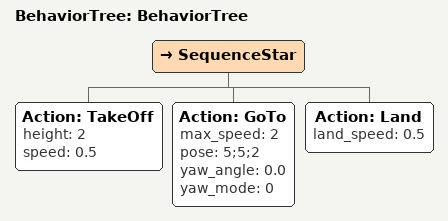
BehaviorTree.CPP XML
<?xml version="1.0"?>
<root main_tree_to_execute="BehaviorTree">
    <BehaviorTree ID="BehaviorTree">
        <SequenceStar>
            <Action ID="TakeOff" height="2" speed="0.5"/>
            <Action ID="GoTo" max_speed="2" pose="5;5;2" yaw_angle="0.0" yaw_mode="0"/>
            <Action ID="Land" land_speed="0.5"/>
        </SequenceStar>
    </BehaviorTree>
</root>
